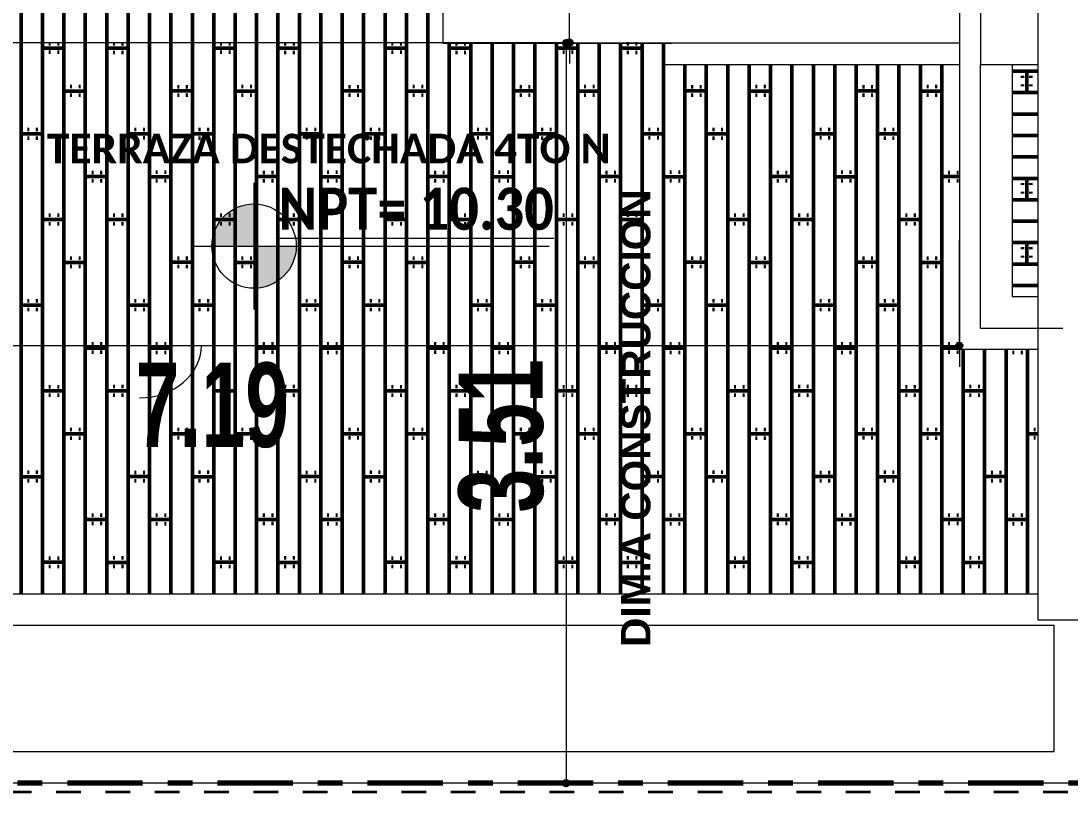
# Model space of a CAD drawing. Header units: metres. Extents: x -144 to 1000, y -717 to 29.
# Drawn here: x -64.438 to -60.186, y -584.224 to -581.101 of the extents above; entities that cross this region are included whole.
import ezdxf

# ---------------------------------------------------------------- set-up
doc = ezdxf.new("R2010")
doc.units = ezdxf.units.M
for name, pattern in [('Basculante', [0.11625, 0.075, -0.04125]), ('Dash Dot 3_16_', [0.595313, 0.357187, -0.119063, 0, -0.119063]), ('Elevado', [0.003969, 0.002381, -0.001587])]:
    doc.linetypes.add(name, pattern=pattern)
doc.layers.get('0').update_dxf_attribs({"color": 1})
for name, color, linetype, lineweight in [('A-ANNO-DIMS', 1, 'Continuous', 9), ('A-DETL', 1, 'Continuous', 9), ('A-FLOR', 2, 'Continuous', 9), ('A-FLOR-PATT', 8, 'Continuous', 50), ('A-WALL', 4, 'Continuous', 9), ('G-ANNO-DIMS', 1, 'Continuous', 9), ('G-ANNO-TEXT', 2, 'Continuous', 9), ('S-COLS', 7, 'Continuous', 9)]:
    doc.layers.add(name, color=color, linetype=linetype, lineweight=lineweight)
doc.styles.add('Arial Narrow_B_2', font='ARIALNB.TTF', dxfattribs={"width": 1.2, "height": 0.7})
doc.styles.add('Britannic Bold_B_1', font='', dxfattribs={"width": 0.7, "height": 0.4})
doc.styles.add('Calibri_B_5', font='calibrib.ttf', dxfattribs={"height": 0.66})
doc.styles.add('Calibri_B_6', font='calibrib.ttf', dxfattribs={"width": 0.9})
doc.styles.get('Britannic Bold_B_1').set_extended_font_data('Britannic Bold', bold=True)

# ---------------------------------------------------------------- blocks, each defined once
blk = doc.blocks.new('tgitgigik')
at = {"layer": 'A-ANNO-DIMS', "lineweight": 25}
h = blk.add_hatch(color=256, dxfattribs=at)
edge = h.paths.add_edge_path()
edge.add_arc((-67.2526, -618.0762), 0.015, 0, 360)
h = blk.add_hatch(color=256, dxfattribs=at)
edge = h.paths.add_edge_path()
edge.add_arc((-67.2364, -618.0734), 0.015, 0, 360)
h = blk.add_hatch(color=256, dxfattribs=at)
edge = h.paths.add_edge_path()
edge.add_arc((-65.3863, -619.5108), 0.015, 0, 360)
h = blk.add_hatch(color=256, dxfattribs=at)
edge = h.paths.add_edge_path()
edge.add_arc((-67.2526, -621.5858), 0.015, 0, 360)
at = {"layer": 'G-ANNO-DIMS'}
h = blk.add_hatch(color=256, dxfattribs=at)
edge = h.paths.add_edge_path()
edge.add_line((-68.7326, -619.0387), (-68.9326, -619.0387))
edge.add_arc((-68.7326, -619.0387), 0.2, 90, 180, ccw=False)
edge.add_line((-68.7326, -618.8387), (-68.7326, -619.0387))
h = blk.add_hatch(color=256, dxfattribs=at)
edge = h.paths.add_edge_path()
edge.add_line((-68.7326, -619.0387), (-68.5326, -619.0387))
edge.add_arc((-68.7326, -619.0387), 0.2, 270, 360, ccw=False)
edge.add_line((-68.7326, -619.2387), (-68.7326, -619.0387))
at = {"layer": 'A-ANNO-DIMS'}
for p, q in [((-67.2364, -618.0734), (-67.2364, -617.5734)), ((-72.0513, -618.0734), (-67.2364, -618.0734)), ((-67.2526, -618.0762), (-67.3526, -618.0762)), ((-67.2526, -618.0762), (-67.2526, -621.5858)), ((-67.2526, -618.0762), (-66.7526, -618.0762)), ((-67.2364, -618.0734), (-67.2364, -618.1734)), ((-65.3863, -619.5108), (-65.3863, -619.0108)), ((-72.5787, -619.5108), (-65.3863, -619.5108)), ((-65.3863, -619.5108), (-65.3863, -619.6108)), ((-67.2526, -621.5858), (-67.7526, -621.5858)), ((-67.2526, -621.5858), (-67.1526, -621.5858))]:
    blk.add_line(p, q, dxfattribs=at)
at = {"layer": 'A-ANNO-DIMS', "lineweight": 25}
for centre in [(-67.2526, -618.0762), (-67.2364, -618.0734), (-65.3863, -619.5108), (-67.2526, -621.5858)]:
    blk.add_circle(centre, 0.015, dxfattribs=at)
at = {"layer": 'A-ANNO-DIMS'}
blk.add_ellipse((-69.2755, -619.5108), major_axis=(0.293, 0), ratio=0.843667, start_param=4.712389, end_param=6.283185, dxfattribs=at)
at = {"layer": 'A-DETL', "linetype": 'Basculante'}
blk.add_line((-65.0117, -619.4271), (-46.7863, -619.4271), dxfattribs=at)
at = {"layer": 'A-DETL', "linetype": 'Dash Dot 3_16_', "lineweight": 70}
blk.add_line((-42.1908, -621.5858), (-73.0527, -621.5858), dxfattribs=at)
at = {"layer": 'A-DETL'}
blk.add_line((-67.2613, -621.5858), (-67.2013, -621.5858), dxfattribs=at)
at = {"layer": 'A-DETL', "linetype": 'Elevado', "lineweight": 35}
blk.add_line((-44.2678, -621.6274), (-73.2478, -621.6274), dxfattribs=at)
at = {"layer": 'A-FLOR'}
for p, q in [((-66.7864, -618.0762), (-66.7864, -618.1772)), ((-66.7864, -618.1772), (-65.3863, -618.1772))]:
    blk.add_line(p, q, dxfattribs=at)
at = {"layer": 'A-FLOR-PATT', "transparency": 33554559}
for p, q in [((-68.7207, -612.6772), (-68.7207, -620.6872)), ((-68.6191, -612.6772), (-68.6191, -620.6872)), ((-68.5175, -612.6772), (-68.5175, -620.6872)), ((-68.4159, -612.6772), (-68.4159, -620.6872)), ((-68.3143, -612.6772), (-68.3143, -620.6872)), ((-68.2127, -612.6772), (-68.2127, -620.6872)), ((-68.1111, -612.6772), (-68.1111, -620.6872)), ((-68.0095, -612.6772), (-68.0095, -620.6872)), ((-67.9079, -612.6772), (-67.9079, -620.6872)), ((-68.8223, -612.814), (-68.8223, -620.6872)), ((-68.9239, -613.1675), (-68.9239, -620.6872)), ((-69.0255, -613.5211), (-69.0255, -620.6872)), ((-69.1271, -613.8746), (-69.1271, -620.6872)), ((-69.2287, -614.2282), (-69.2287, -620.6872)), ((-69.3303, -614.5817), (-69.3303, -620.6872)), ((-69.4319, -614.9353), (-69.4319, -620.6872)), ((-69.5335, -615.2888), (-69.5335, -620.6872)), ((-69.6351, -615.6423), (-69.6351, -620.6872)), ((-69.7367, -615.9959), (-69.7367, -620.6872)), ((-69.8383, -616.3494), (-69.8383, -620.6872)), ((-69.7063, -618.0797), (-69.6979, -618.0797)), ((-69.6656, -618.0797), (-69.6572, -618.0797)), ((-69.4019, -618.0793), (-69.3935, -618.0793)), ((-69.3612, -618.0793), (-69.3528, -618.0793)), ((-68.8935, -618.0797), (-68.8851, -618.0797)), ((-68.8528, -618.0797), (-68.8444, -618.0797)), ((-68.5891, -618.0793), (-68.5807, -618.0793)), ((-68.5484, -618.0793), (-68.54, -618.0793)), ((-68.0807, -618.0797), (-68.0723, -618.0797)), ((-68.04, -618.0797), (-68.0316, -618.0797)), ((-67.8063, -618.0762), (-67.8063, -620.6872)), ((-67.7763, -618.0793), (-67.7679, -618.0793)), ((-67.7356, -618.0793), (-67.7272, -618.0793)), ((-67.7047, -618.0762), (-67.7047, -620.6872)), ((-67.6031, -618.0762), (-67.6031, -620.6872)), ((-67.5015, -618.0762), (-67.5015, -620.6872)), ((-67.3999, -618.0762), (-67.3999, -620.6872)), ((-67.2983, -618.0762), (-67.2983, -620.6872)), ((-67.2679, -618.0797), (-67.2595, -618.0797)), ((-67.2272, -618.0797), (-67.2188, -618.0797)), ((-67.1967, -618.0762), (-67.1967, -620.6872)), ((-67.0951, -618.0762), (-67.0951, -620.6872)), ((-66.9935, -618.0762), (-66.9935, -620.6872)), ((-66.9635, -618.0793), (-66.9551, -618.0793)), ((-66.9228, -618.0793), (-66.9144, -618.0793)), ((-66.8919, -618.0762), (-66.8919, -620.6872)), ((-66.7903, -618.0762), (-66.7903, -620.6872)), ((-69.7373, -618.0997), (-69.6357, -618.0997)), ((-69.7063, -618.1197), (-69.6979, -618.1197)), ((-69.6656, -618.1197), (-69.6572, -618.1197)), ((-69.4319, -618.1001), (-69.3303, -618.1001)), ((-69.4019, -618.1201), (-69.3935, -618.1201)), ((-69.3612, -618.1201), (-69.3528, -618.1201)), ((-68.9245, -618.0997), (-68.8229, -618.0997)), ((-68.8935, -618.1197), (-68.8851, -618.1197)), ((-68.8528, -618.1197), (-68.8444, -618.1197)), ((-68.6191, -618.1001), (-68.5175, -618.1001)), ((-68.5891, -618.1201), (-68.5807, -618.1201)), ((-68.5484, -618.1201), (-68.54, -618.1201)), ((-68.1117, -618.0997), (-68.0101, -618.0997)), ((-68.0807, -618.1197), (-68.0723, -618.1197)), ((-68.04, -618.1197), (-68.0316, -618.1197)), ((-67.8063, -618.1001), (-67.7047, -618.1001)), ((-67.7763, -618.1201), (-67.7679, -618.1201)), ((-67.7356, -618.1201), (-67.7272, -618.1201)), ((-67.2989, -618.0997), (-67.1973, -618.0997)), ((-67.2679, -618.1197), (-67.2595, -618.1197)), ((-67.2272, -618.1197), (-67.2188, -618.1197)), ((-66.9935, -618.1001), (-66.8919, -618.1001)), ((-66.9635, -618.1201), (-66.9551, -618.1201)), ((-66.9228, -618.1201), (-66.9144, -618.1201)), ((-66.6887, -618.1772), (-66.6887, -620.6872)), ((-66.5871, -618.1772), (-66.5871, -620.6872)), ((-66.4855, -618.1772), (-66.4855, -620.6872)), ((-66.3839, -618.1772), (-66.3839, -620.6872)), ((-66.2823, -618.1772), (-66.2823, -620.6872)), ((-66.1807, -618.1772), (-66.1807, -620.6872)), ((-66.0791, -618.1772), (-66.0791, -620.6872)), ((-65.9775, -618.1772), (-65.9775, -620.6872)), ((-65.8759, -618.1772), (-65.8759, -620.6872)), ((-65.7743, -618.1772), (-65.7743, -620.6872)), ((-65.6727, -618.1772), (-65.6727, -620.6872)), ((-65.5711, -618.1772), (-65.5711, -620.6872)), ((-65.4695, -618.1772), (-65.4695, -620.6872)), ((-65.1363, -618.2095), (-65.0117, -618.2095)), ((-65.0669, -618.3117), (-65.0669, -618.2101)), ((-65.0869, -618.2401), (-65.0869, -618.2317)), ((-65.0869, -618.2807), (-65.0869, -618.2723)), ((-65.0469, -618.2401), (-65.0469, -618.2317)), ((-65.0469, -618.2807), (-65.0469, -618.2723)), ((-69.6351, -618.3033), (-69.5335, -618.3033)), ((-69.6051, -618.2825), (-69.5967, -618.2825)), ((-69.6051, -618.3233), (-69.5967, -618.3233)), ((-69.5644, -618.2825), (-69.556, -618.2825)), ((-69.5644, -618.3233), (-69.556, -618.3233)), ((-69.1277, -618.3029), (-69.0261, -618.3029)), ((-69.0967, -618.2829), (-69.0883, -618.2829)), ((-69.0967, -618.3229), (-69.0883, -618.3229)), ((-69.056, -618.2829), (-69.0476, -618.2829)), ((-69.056, -618.3229), (-69.0476, -618.3229)), ((-68.8223, -618.3033), (-68.7207, -618.3033)), ((-68.7923, -618.2825), (-68.7839, -618.2825)), ((-68.7923, -618.3233), (-68.7839, -618.3233)), ((-68.7516, -618.2825), (-68.7432, -618.2825)), ((-68.7516, -618.3233), (-68.7432, -618.3233)), ((-68.3149, -618.3029), (-68.2133, -618.3029)), ((-68.2839, -618.2829), (-68.2755, -618.2829)), ((-68.2839, -618.3229), (-68.2755, -618.3229)), ((-68.2432, -618.2829), (-68.2348, -618.2829)), ((-68.2432, -618.3229), (-68.2348, -618.3229)), ((-68.0095, -618.3033), (-67.9079, -618.3033)), ((-67.9795, -618.2825), (-67.9711, -618.2825)), ((-67.9795, -618.3233), (-67.9711, -618.3233)), ((-67.9388, -618.2825), (-67.9304, -618.2825)), ((-67.9388, -618.3233), (-67.9304, -618.3233)), ((-67.5021, -618.3029), (-67.4005, -618.3029)), ((-67.4711, -618.2829), (-67.4627, -618.2829)), ((-67.4711, -618.3229), (-67.4627, -618.3229)), ((-67.4304, -618.2829), (-67.422, -618.2829)), ((-67.4304, -618.3229), (-67.422, -618.3229)), ((-67.1967, -618.3033), (-67.0951, -618.3033)), ((-67.1667, -618.2825), (-67.1583, -618.2825)), ((-67.1667, -618.3233), (-67.1583, -618.3233)), ((-67.126, -618.2825), (-67.1176, -618.2825)), ((-67.126, -618.3233), (-67.1176, -618.3233)), ((-66.6893, -618.3029), (-66.5877, -618.3029)), ((-66.6583, -618.2829), (-66.6499, -618.2829)), ((-66.6583, -618.3229), (-66.6499, -618.3229)), ((-66.6176, -618.2829), (-66.6092, -618.2829)), ((-66.6176, -618.3229), (-66.6092, -618.3229)), ((-66.3839, -618.3033), (-66.2823, -618.3033)), ((-66.3539, -618.2825), (-66.3455, -618.2825)), ((-66.3539, -618.3233), (-66.3455, -618.3233)), ((-66.3132, -618.2825), (-66.3048, -618.2825)), ((-66.3132, -618.3233), (-66.3048, -618.3233)), ((-65.8765, -618.3029), (-65.7749, -618.3029)), ((-65.8455, -618.2829), (-65.8371, -618.2829)), ((-65.8455, -618.3229), (-65.8371, -618.3229)), ((-65.8048, -618.2829), (-65.7964, -618.2829)), ((-65.8048, -618.3229), (-65.7964, -618.3229)), ((-65.5711, -618.3033), (-65.4695, -618.3033)), ((-65.5411, -618.2825), (-65.5327, -618.2825)), ((-65.5411, -618.3233), (-65.5327, -618.3233)), ((-65.5004, -618.2825), (-65.492, -618.2825)), ((-65.5004, -618.3233), (-65.492, -618.3233)), ((-65.1363, -618.3111), (-65.0117, -618.3111)), ((-65.1363, -618.4127), (-65.0117, -618.4127)), ((-69.8383, -618.5065), (-69.7367, -618.5065)), ((-69.8083, -618.4857), (-69.7999, -618.4857)), ((-69.8083, -618.5265), (-69.7999, -618.5265)), ((-69.7676, -618.4857), (-69.7592, -618.4857)), ((-69.7676, -618.5265), (-69.7592, -618.5265)), ((-69.3309, -618.5061), (-69.2293, -618.5061)), ((-69.2999, -618.4861), (-69.2915, -618.4861)), ((-69.2999, -618.5261), (-69.2915, -618.5261)), ((-69.2592, -618.4861), (-69.2508, -618.4861)), ((-69.2592, -618.5261), (-69.2508, -618.5261)), ((-69.0255, -618.5065), (-68.9239, -618.5065)), ((-68.9955, -618.4857), (-68.9871, -618.4857)), ((-68.9955, -618.5265), (-68.9871, -618.5265)), ((-68.9548, -618.4857), (-68.9464, -618.4857)), ((-68.9548, -618.5265), (-68.9464, -618.5265)), ((-68.5181, -618.5061), (-68.4165, -618.5061)), ((-68.4871, -618.4861), (-68.4787, -618.4861)), ((-68.4871, -618.5261), (-68.4787, -618.5261)), ((-68.4464, -618.4861), (-68.438, -618.4861)), ((-68.4464, -618.5261), (-68.438, -618.5261)), ((-68.2127, -618.5065), (-68.1111, -618.5065)), ((-68.1827, -618.4857), (-68.1743, -618.4857)), ((-68.1827, -618.5265), (-68.1743, -618.5265)), ((-68.142, -618.4857), (-68.1336, -618.4857)), ((-68.142, -618.5265), (-68.1336, -618.5265)), ((-67.7053, -618.5061), (-67.6037, -618.5061)), ((-67.6743, -618.4861), (-67.6659, -618.4861)), ((-67.6743, -618.5261), (-67.6659, -618.5261)), ((-67.6336, -618.4861), (-67.6252, -618.4861)), ((-67.6336, -618.5261), (-67.6252, -618.5261)), ((-67.3999, -618.5065), (-67.2983, -618.5065)), ((-67.3699, -618.4857), (-67.3615, -618.4857)), ((-67.3699, -618.5265), (-67.3615, -618.5265)), ((-67.3292, -618.4857), (-67.3208, -618.4857)), ((-67.3292, -618.5265), (-67.3208, -618.5265)), ((-66.8925, -618.5061), (-66.7909, -618.5061)), ((-66.8615, -618.4861), (-66.8531, -618.4861)), ((-66.8615, -618.5261), (-66.8531, -618.5261)), ((-66.8208, -618.4861), (-66.8124, -618.4861)), ((-66.8208, -618.5261), (-66.8124, -618.5261)), ((-66.5871, -618.5065), (-66.4855, -618.5065)), ((-66.5571, -618.4857), (-66.5487, -618.4857)), ((-66.5571, -618.5265), (-66.5487, -618.5265)), ((-66.5164, -618.4857), (-66.508, -618.4857)), ((-66.5164, -618.5265), (-66.508, -618.5265)), ((-66.0797, -618.5061), (-65.9781, -618.5061)), ((-66.0487, -618.4861), (-66.0403, -618.4861)), ((-66.0487, -618.5261), (-66.0403, -618.5261)), ((-66.008, -618.4861), (-65.9996, -618.4861)), ((-66.008, -618.5261), (-65.9996, -618.5261)), ((-65.7743, -618.5065), (-65.6727, -618.5065)), ((-65.7443, -618.4857), (-65.7359, -618.4857)), ((-65.7443, -618.5265), (-65.7359, -618.5265)), ((-65.7036, -618.4857), (-65.6952, -618.4857)), ((-65.7036, -618.5265), (-65.6952, -618.5265)), ((-65.1363, -618.5143), (-65.0117, -618.5143)), ((-65.1363, -618.6159), (-65.0117, -618.6159)), ((-69.5341, -618.7093), (-69.4325, -618.7093)), ((-69.5031, -618.6893), (-69.4947, -618.6893)), ((-69.4624, -618.6893), (-69.454, -618.6893)), ((-69.2287, -618.7097), (-69.1271, -618.7097)), ((-69.1987, -618.6889), (-69.1903, -618.6889)), ((-69.158, -618.6889), (-69.1496, -618.6889)), ((-68.7213, -618.7093), (-68.6197, -618.7093)), ((-68.6903, -618.6893), (-68.6819, -618.6893)), ((-68.6496, -618.6893), (-68.6412, -618.6893)), ((-68.4159, -618.7097), (-68.3143, -618.7097)), ((-68.3859, -618.6889), (-68.3775, -618.6889)), ((-68.3452, -618.6889), (-68.3368, -618.6889)), ((-67.9085, -618.7093), (-67.8069, -618.7093)), ((-67.8775, -618.6893), (-67.8691, -618.6893)), ((-67.8368, -618.6893), (-67.8284, -618.6893)), ((-67.6031, -618.7097), (-67.5015, -618.7097)), ((-67.5731, -618.6889), (-67.5647, -618.6889)), ((-67.5324, -618.6889), (-67.524, -618.6889)), ((-67.0957, -618.7093), (-66.9941, -618.7093)), ((-67.0647, -618.6893), (-67.0563, -618.6893)), ((-67.024, -618.6893), (-67.0156, -618.6893)), ((-66.7903, -618.7097), (-66.6887, -618.7097)), ((-66.7603, -618.6889), (-66.7519, -618.6889)), ((-66.7196, -618.6889), (-66.7112, -618.6889)), ((-66.2829, -618.7093), (-66.1813, -618.7093)), ((-66.2519, -618.6893), (-66.2435, -618.6893)), ((-66.2112, -618.6893), (-66.2028, -618.6893)), ((-65.9775, -618.7097), (-65.8759, -618.7097)), ((-65.9475, -618.6889), (-65.9391, -618.6889)), ((-65.9068, -618.6889), (-65.8984, -618.6889)), ((-65.4701, -618.7093), (-65.3863, -618.7093)), ((-65.4391, -618.6893), (-65.4307, -618.6893)), ((-65.3984, -618.6893), (-65.39, -618.6893)), ((-65.1363, -618.7175), (-65.0117, -618.7175)), ((-65.0665, -618.8191), (-65.0665, -618.7175)), ((-69.5031, -618.7293), (-69.4947, -618.7293)), ((-69.4624, -618.7293), (-69.454, -618.7293)), ((-69.1987, -618.7297), (-69.1903, -618.7297)), ((-69.158, -618.7297), (-69.1496, -618.7297)), ((-68.6903, -618.7293), (-68.6819, -618.7293)), ((-68.6496, -618.7293), (-68.6412, -618.7293)), ((-68.3859, -618.7297), (-68.3775, -618.7297)), ((-68.3452, -618.7297), (-68.3368, -618.7297)), ((-67.8775, -618.7293), (-67.8691, -618.7293)), ((-67.8368, -618.7293), (-67.8284, -618.7293)), ((-67.5731, -618.7297), (-67.5647, -618.7297)), ((-67.5324, -618.7297), (-67.524, -618.7297)), ((-67.0647, -618.7293), (-67.0563, -618.7293)), ((-67.024, -618.7293), (-67.0156, -618.7293)), ((-66.7603, -618.7297), (-66.7519, -618.7297)), ((-66.7196, -618.7297), (-66.7112, -618.7297)), ((-66.2519, -618.7293), (-66.2435, -618.7293)), ((-66.2112, -618.7293), (-66.2028, -618.7293)), ((-65.9475, -618.7297), (-65.9391, -618.7297)), ((-65.9068, -618.7297), (-65.8984, -618.7297)), ((-65.4391, -618.7293), (-65.4307, -618.7293)), ((-65.3984, -618.7293), (-65.39, -618.7293)), ((-65.0873, -618.7485), (-65.0873, -618.7401)), ((-65.0465, -618.7485), (-65.0465, -618.7401)), ((-65.1363, -618.8191), (-65.0117, -618.8191)), ((-65.0873, -618.7891), (-65.0873, -618.7807)), ((-65.0465, -618.7891), (-65.0465, -618.7807)), ((-69.7373, -618.9125), (-69.6357, -618.9125)), ((-69.7063, -618.8925), (-69.6979, -618.8925)), ((-69.6656, -618.8925), (-69.6572, -618.8925)), ((-69.4319, -618.9129), (-69.3303, -618.9129)), ((-69.4019, -618.8921), (-69.3935, -618.8921)), ((-69.3612, -618.8921), (-69.3528, -618.8921)), ((-68.9245, -618.9125), (-68.8229, -618.9125)), ((-68.8935, -618.8925), (-68.8851, -618.8925)), ((-68.8528, -618.8925), (-68.8444, -618.8925)), ((-68.6191, -618.9129), (-68.5175, -618.9129)), ((-68.5891, -618.8921), (-68.5807, -618.8921)), ((-68.5484, -618.8921), (-68.54, -618.8921)), ((-68.1117, -618.9125), (-68.0101, -618.9125)), ((-68.0807, -618.8925), (-68.0723, -618.8925)), ((-68.04, -618.8925), (-68.0316, -618.8925)), ((-67.8063, -618.9129), (-67.7047, -618.9129)), ((-67.7763, -618.8921), (-67.7679, -618.8921)), ((-67.7356, -618.8921), (-67.7272, -618.8921)), ((-67.2989, -618.9125), (-67.1973, -618.9125)), ((-67.2679, -618.8925), (-67.2595, -618.8925)), ((-67.2272, -618.8925), (-67.2188, -618.8925)), ((-66.9935, -618.9129), (-66.8919, -618.9129)), ((-66.9635, -618.8921), (-66.9551, -618.8921)), ((-66.9228, -618.8921), (-66.9144, -618.8921)), ((-66.4861, -618.9125), (-66.3845, -618.9125)), ((-66.4551, -618.8925), (-66.4467, -618.8925)), ((-66.4144, -618.8925), (-66.406, -618.8925)), ((-66.1807, -618.9129), (-66.0791, -618.9129)), ((-66.1507, -618.8921), (-66.1423, -618.8921)), ((-66.11, -618.8921), (-66.1016, -618.8921)), ((-65.6733, -618.9125), (-65.5717, -618.9125)), ((-65.6423, -618.8925), (-65.6339, -618.8925)), ((-65.6016, -618.8925), (-65.5932, -618.8925)), ((-65.1363, -618.9207), (-65.0117, -618.9207)), ((-69.7063, -618.9325), (-69.6979, -618.9325)), ((-69.6656, -618.9325), (-69.6572, -618.9325)), ((-69.4019, -618.9329), (-69.3935, -618.9329)), ((-69.3612, -618.9329), (-69.3528, -618.9329)), ((-68.8935, -618.9325), (-68.8851, -618.9325)), ((-68.8528, -618.9325), (-68.8444, -618.9325)), ((-68.5891, -618.9329), (-68.5807, -618.9329)), ((-68.5484, -618.9329), (-68.54, -618.9329)), ((-68.0807, -618.9325), (-68.0723, -618.9325)), ((-68.04, -618.9325), (-68.0316, -618.9325)), ((-67.7763, -618.9329), (-67.7679, -618.9329)), ((-67.7356, -618.9329), (-67.7272, -618.9329)), ((-67.2679, -618.9325), (-67.2595, -618.9325)), ((-67.2272, -618.9325), (-67.2188, -618.9325)), ((-66.9635, -618.9329), (-66.9551, -618.9329)), ((-66.9228, -618.9329), (-66.9144, -618.9329)), ((-66.4551, -618.9325), (-66.4467, -618.9325)), ((-66.4144, -618.9325), (-66.406, -618.9325)), ((-66.1507, -618.9329), (-66.1423, -618.9329)), ((-66.11, -618.9329), (-66.1016, -618.9329)), ((-65.6423, -618.9325), (-65.6339, -618.9325)), ((-65.6016, -618.9325), (-65.5932, -618.9325)), ((-65.1363, -619.0223), (-65.0117, -619.0223)), ((-65.0669, -619.1245), (-65.0669, -619.0229)), ((-65.0869, -619.0529), (-65.0869, -619.0445)), ((-65.0469, -619.0529), (-65.0469, -619.0445)), ((-69.6351, -619.1161), (-69.5335, -619.1161)), ((-69.6051, -619.0953), (-69.5967, -619.0953)), ((-69.5644, -619.0953), (-69.556, -619.0953)), ((-69.1277, -619.1157), (-69.0261, -619.1157)), ((-69.0967, -619.0957), (-69.0883, -619.0957)), ((-69.056, -619.0957), (-69.0476, -619.0957)), ((-68.8223, -619.1161), (-68.7207, -619.1161)), ((-68.7923, -619.0953), (-68.7839, -619.0953)), ((-68.7516, -619.0953), (-68.7432, -619.0953)), ((-68.3149, -619.1157), (-68.2133, -619.1157)), ((-68.2839, -619.0957), (-68.2755, -619.0957)), ((-68.2432, -619.0957), (-68.2348, -619.0957)), ((-68.0095, -619.1161), (-67.9079, -619.1161)), ((-67.9795, -619.0953), (-67.9711, -619.0953)), ((-67.9388, -619.0953), (-67.9304, -619.0953)), ((-67.5021, -619.1157), (-67.4005, -619.1157)), ((-67.4711, -619.0957), (-67.4627, -619.0957)), ((-67.4304, -619.0957), (-67.422, -619.0957)), ((-67.1967, -619.1161), (-67.0951, -619.1161)), ((-67.1667, -619.0953), (-67.1583, -619.0953)), ((-67.126, -619.0953), (-67.1176, -619.0953)), ((-66.6893, -619.1157), (-66.5877, -619.1157)), ((-66.6583, -619.0957), (-66.6499, -619.0957)), ((-66.6176, -619.0957), (-66.6092, -619.0957)), ((-66.3839, -619.1161), (-66.2823, -619.1161)), ((-66.3539, -619.0953), (-66.3455, -619.0953)), ((-66.3132, -619.0953), (-66.3048, -619.0953)), ((-65.8765, -619.1157), (-65.7749, -619.1157)), ((-65.8455, -619.0957), (-65.8371, -619.0957)), ((-65.8048, -619.0957), (-65.7964, -619.0957)), ((-65.5711, -619.1161), (-65.4695, -619.1161)), ((-65.5411, -619.0953), (-65.5327, -619.0953)), ((-65.5004, -619.0953), (-65.492, -619.0953)), ((-65.1363, -619.1239), (-65.0117, -619.1239)), ((-65.0869, -619.0935), (-65.0869, -619.0851)), ((-65.0469, -619.0935), (-65.0469, -619.0851)), ((-69.6051, -619.1361), (-69.5967, -619.1361)), ((-69.5644, -619.1361), (-69.556, -619.1361)), ((-69.0967, -619.1357), (-69.0883, -619.1357)), ((-69.056, -619.1357), (-69.0476, -619.1357)), ((-68.7923, -619.1361), (-68.7839, -619.1361)), ((-68.7516, -619.1361), (-68.7432, -619.1361)), ((-68.2839, -619.1357), (-68.2755, -619.1357)), ((-68.2432, -619.1357), (-68.2348, -619.1357)), ((-67.9795, -619.1361), (-67.9711, -619.1361)), ((-67.9388, -619.1361), (-67.9304, -619.1361)), ((-67.4711, -619.1357), (-67.4627, -619.1357)), ((-67.4304, -619.1357), (-67.422, -619.1357)), ((-67.1667, -619.1361), (-67.1583, -619.1361)), ((-67.126, -619.1361), (-67.1176, -619.1361)), ((-66.6583, -619.1357), (-66.6499, -619.1357)), ((-66.6176, -619.1357), (-66.6092, -619.1357)), ((-66.3539, -619.1361), (-66.3455, -619.1361)), ((-66.3132, -619.1361), (-66.3048, -619.1361)), ((-65.8455, -619.1357), (-65.8371, -619.1357)), ((-65.8048, -619.1357), (-65.7964, -619.1357)), ((-65.5411, -619.1361), (-65.5327, -619.1361)), ((-65.5004, -619.1361), (-65.492, -619.1361)), ((-65.1363, -619.2255), (-65.0117, -619.2255)), ((-69.8383, -619.3193), (-69.7367, -619.3193)), ((-69.8083, -619.2985), (-69.7999, -619.2985)), ((-69.7676, -619.2985), (-69.7592, -619.2985)), ((-69.3309, -619.3189), (-69.2293, -619.3189)), ((-69.2999, -619.2989), (-69.2915, -619.2989)), ((-69.2592, -619.2989), (-69.2508, -619.2989)), ((-69.0255, -619.3193), (-68.9239, -619.3193)), ((-68.9955, -619.2985), (-68.9871, -619.2985)), ((-68.9548, -619.2985), (-68.9464, -619.2985)), ((-68.5181, -619.3189), (-68.4165, -619.3189)), ((-68.4871, -619.2989), (-68.4787, -619.2989)), ((-68.4464, -619.2989), (-68.438, -619.2989)), ((-68.2127, -619.3193), (-68.1111, -619.3193)), ((-68.1827, -619.2985), (-68.1743, -619.2985)), ((-68.142, -619.2985), (-68.1336, -619.2985)), ((-67.7053, -619.3189), (-67.6037, -619.3189)), ((-67.6743, -619.2989), (-67.6659, -619.2989)), ((-67.6336, -619.2989), (-67.6252, -619.2989)), ((-67.3999, -619.3193), (-67.2983, -619.3193)), ((-67.3699, -619.2985), (-67.3615, -619.2985)), ((-67.3292, -619.2985), (-67.3208, -619.2985)), ((-66.8925, -619.3189), (-66.7909, -619.3189)), ((-66.8615, -619.2989), (-66.8531, -619.2989)), ((-66.8208, -619.2989), (-66.8124, -619.2989)), ((-66.5871, -619.3193), (-66.4855, -619.3193)), ((-66.5571, -619.2985), (-66.5487, -619.2985)), ((-66.5164, -619.2985), (-66.508, -619.2985)), ((-66.0797, -619.3189), (-65.9781, -619.3189)), ((-66.0487, -619.2989), (-66.0403, -619.2989)), ((-66.008, -619.2989), (-65.9996, -619.2989)), ((-65.7743, -619.3193), (-65.6727, -619.3193)), ((-65.7443, -619.2985), (-65.7359, -619.2985)), ((-65.7036, -619.2985), (-65.6952, -619.2985)), ((-69.8083, -619.3393), (-69.7999, -619.3393)), ((-69.7676, -619.3393), (-69.7592, -619.3393)), ((-69.2999, -619.3389), (-69.2915, -619.3389)), ((-69.2592, -619.3389), (-69.2508, -619.3389)), ((-68.9955, -619.3393), (-68.9871, -619.3393)), ((-68.9548, -619.3393), (-68.9464, -619.3393)), ((-68.4871, -619.3389), (-68.4787, -619.3389)), ((-68.4464, -619.3389), (-68.438, -619.3389)), ((-68.1827, -619.3393), (-68.1743, -619.3393)), ((-68.142, -619.3393), (-68.1336, -619.3393)), ((-67.6743, -619.3389), (-67.6659, -619.3389)), ((-67.6336, -619.3389), (-67.6252, -619.3389)), ((-67.3699, -619.3393), (-67.3615, -619.3393)), ((-67.3292, -619.3393), (-67.3208, -619.3393)), ((-66.8615, -619.3389), (-66.8531, -619.3389)), ((-66.8208, -619.3389), (-66.8124, -619.3389)), ((-66.5571, -619.3393), (-66.5487, -619.3393)), ((-66.5164, -619.3393), (-66.508, -619.3393)), ((-66.0487, -619.3389), (-66.0403, -619.3389)), ((-66.008, -619.3389), (-65.9996, -619.3389)), ((-65.7443, -619.3393), (-65.7359, -619.3393)), ((-65.7036, -619.3393), (-65.6952, -619.3393)), ((-69.5341, -619.5221), (-69.4325, -619.5221)), ((-69.5031, -619.5021), (-69.4947, -619.5021)), ((-69.4624, -619.5021), (-69.454, -619.5021)), ((-69.2287, -619.5225), (-69.1271, -619.5225)), ((-69.1987, -619.5017), (-69.1903, -619.5017)), ((-69.158, -619.5017), (-69.1496, -619.5017)), ((-68.7213, -619.5221), (-68.6197, -619.5221)), ((-68.6903, -619.5021), (-68.6819, -619.5021)), ((-68.6496, -619.5021), (-68.6412, -619.5021)), ((-68.4159, -619.5225), (-68.3143, -619.5225)), ((-68.3859, -619.5017), (-68.3775, -619.5017)), ((-68.3452, -619.5017), (-68.3368, -619.5017)), ((-67.9085, -619.5221), (-67.8069, -619.5221)), ((-67.8775, -619.5021), (-67.8691, -619.5021)), ((-67.8368, -619.5021), (-67.8284, -619.5021)), ((-67.6031, -619.5225), (-67.5015, -619.5225)), ((-67.5731, -619.5017), (-67.5647, -619.5017)), ((-67.5324, -619.5017), (-67.524, -619.5017)), ((-67.0957, -619.5221), (-66.9941, -619.5221)), ((-67.0647, -619.5021), (-67.0563, -619.5021)), ((-67.024, -619.5021), (-67.0156, -619.5021)), ((-66.7903, -619.5225), (-66.6887, -619.5225)), ((-66.7603, -619.5017), (-66.7519, -619.5017)), ((-66.7196, -619.5017), (-66.7112, -619.5017)), ((-66.2829, -619.5221), (-66.1813, -619.5221)), ((-66.2519, -619.5021), (-66.2435, -619.5021)), ((-66.2112, -619.5021), (-66.2028, -619.5021)), ((-65.9775, -619.5225), (-65.8759, -619.5225)), ((-65.9475, -619.5017), (-65.9391, -619.5017)), ((-65.9068, -619.5017), (-65.8984, -619.5017)), ((-65.4701, -619.5221), (-65.3863, -619.5221)), ((-65.4391, -619.5021), (-65.4307, -619.5021)), ((-65.3984, -619.5021), (-65.39, -619.5021)), ((-69.5031, -619.5421), (-69.4947, -619.5421)), ((-69.4624, -619.5421), (-69.454, -619.5421)), ((-69.1987, -619.5425), (-69.1903, -619.5425)), ((-69.158, -619.5425), (-69.1496, -619.5425)), ((-68.6903, -619.5421), (-68.6819, -619.5421)), ((-68.6496, -619.5421), (-68.6412, -619.5421)), ((-68.3859, -619.5425), (-68.3775, -619.5425)), ((-68.3452, -619.5425), (-68.3368, -619.5425)), ((-67.8775, -619.5421), (-67.8691, -619.5421)), ((-67.8368, -619.5421), (-67.8284, -619.5421)), ((-67.5731, -619.5425), (-67.5647, -619.5425)), ((-67.5324, -619.5425), (-67.524, -619.5425)), ((-67.0647, -619.5421), (-67.0563, -619.5421)), ((-67.024, -619.5421), (-67.0156, -619.5421)), ((-66.7603, -619.5425), (-66.7519, -619.5425)), ((-66.7196, -619.5425), (-66.7112, -619.5425)), ((-66.2519, -619.5421), (-66.2435, -619.5421)), ((-66.2112, -619.5421), (-66.2028, -619.5421)), ((-65.9475, -619.5425), (-65.9391, -619.5425)), ((-65.9068, -619.5425), (-65.8984, -619.5425)), ((-65.4391, -619.5421), (-65.4307, -619.5421)), ((-65.3984, -619.5421), (-65.39, -619.5421)), ((-65.3679, -619.5271), (-65.3679, -620.6872)), ((-65.2663, -619.5271), (-65.2663, -620.6872)), ((-65.1647, -619.5271), (-65.1647, -620.6872)), ((-65.1347, -619.5425), (-65.1263, -619.5425)), ((-65.094, -619.5425), (-65.0856, -619.5425)), ((-65.0631, -619.5271), (-65.0631, -620.6872)), ((-69.7063, -619.7053), (-69.6979, -619.7053)), ((-69.6656, -619.7053), (-69.6572, -619.7053)), ((-69.4019, -619.7049), (-69.3935, -619.7049)), ((-69.3612, -619.7049), (-69.3528, -619.7049)), ((-68.8935, -619.7053), (-68.8851, -619.7053)), ((-68.8528, -619.7053), (-68.8444, -619.7053)), ((-68.5891, -619.7049), (-68.5807, -619.7049)), ((-68.5484, -619.7049), (-68.54, -619.7049)), ((-68.0807, -619.7053), (-68.0723, -619.7053)), ((-68.04, -619.7053), (-68.0316, -619.7053)), ((-67.7763, -619.7049), (-67.7679, -619.7049)), ((-67.7356, -619.7049), (-67.7272, -619.7049)), ((-67.2679, -619.7053), (-67.2595, -619.7053)), ((-67.2272, -619.7053), (-67.2188, -619.7053)), ((-66.9635, -619.7049), (-66.9551, -619.7049)), ((-66.9228, -619.7049), (-66.9144, -619.7049)), ((-66.4551, -619.7053), (-66.4467, -619.7053)), ((-66.4144, -619.7053), (-66.406, -619.7053)), ((-66.1507, -619.7049), (-66.1423, -619.7049)), ((-66.11, -619.7049), (-66.1016, -619.7049)), ((-65.6423, -619.7053), (-65.6339, -619.7053)), ((-65.6016, -619.7053), (-65.5932, -619.7053)), ((-65.3379, -619.7049), (-65.3295, -619.7049)), ((-65.2972, -619.7049), (-65.2888, -619.7049)), ((-69.7373, -619.7253), (-69.6357, -619.7253)), ((-69.7063, -619.7453), (-69.6979, -619.7453)), ((-69.6656, -619.7453), (-69.6572, -619.7453)), ((-69.4319, -619.7257), (-69.3303, -619.7257)), ((-69.4019, -619.7457), (-69.3935, -619.7457)), ((-69.3612, -619.7457), (-69.3528, -619.7457)), ((-68.9245, -619.7253), (-68.8229, -619.7253)), ((-68.8935, -619.7453), (-68.8851, -619.7453)), ((-68.8528, -619.7453), (-68.8444, -619.7453)), ((-68.6191, -619.7257), (-68.5175, -619.7257)), ((-68.5891, -619.7457), (-68.5807, -619.7457)), ((-68.5484, -619.7457), (-68.54, -619.7457)), ((-68.1117, -619.7253), (-68.0101, -619.7253)), ((-68.0807, -619.7453), (-68.0723, -619.7453)), ((-68.04, -619.7453), (-68.0316, -619.7453)), ((-67.8063, -619.7257), (-67.7047, -619.7257)), ((-67.7763, -619.7457), (-67.7679, -619.7457)), ((-67.7356, -619.7457), (-67.7272, -619.7457)), ((-67.2989, -619.7253), (-67.1973, -619.7253)), ((-67.2679, -619.7453), (-67.2595, -619.7453)), ((-67.2272, -619.7453), (-67.2188, -619.7453)), ((-66.9935, -619.7257), (-66.8919, -619.7257)), ((-66.9635, -619.7457), (-66.9551, -619.7457)), ((-66.9228, -619.7457), (-66.9144, -619.7457)), ((-66.4861, -619.7253), (-66.3845, -619.7253)), ((-66.4551, -619.7453), (-66.4467, -619.7453)), ((-66.4144, -619.7453), (-66.406, -619.7453)), ((-66.1807, -619.7257), (-66.0791, -619.7257)), ((-66.1507, -619.7457), (-66.1423, -619.7457)), ((-66.11, -619.7457), (-66.1016, -619.7457)), ((-65.6733, -619.7253), (-65.5717, -619.7253)), ((-65.6423, -619.7453), (-65.6339, -619.7453)), ((-65.6016, -619.7453), (-65.5932, -619.7453)), ((-65.3679, -619.7257), (-65.2663, -619.7257)), ((-65.3379, -619.7457), (-65.3295, -619.7457)), ((-65.2972, -619.7457), (-65.2888, -619.7457)), ((-69.6051, -619.9081), (-69.5967, -619.9081)), ((-69.5644, -619.9081), (-69.556, -619.9081)), ((-69.0967, -619.9085), (-69.0883, -619.9085)), ((-69.056, -619.9085), (-69.0476, -619.9085)), ((-68.7923, -619.9081), (-68.7839, -619.9081)), ((-68.7516, -619.9081), (-68.7432, -619.9081)), ((-68.2839, -619.9085), (-68.2755, -619.9085)), ((-68.2432, -619.9085), (-68.2348, -619.9085)), ((-67.9795, -619.9081), (-67.9711, -619.9081)), ((-67.9388, -619.9081), (-67.9304, -619.9081)), ((-67.4711, -619.9085), (-67.4627, -619.9085)), ((-67.4304, -619.9085), (-67.422, -619.9085)), ((-67.1667, -619.9081), (-67.1583, -619.9081)), ((-67.126, -619.9081), (-67.1176, -619.9081)), ((-66.6583, -619.9085), (-66.6499, -619.9085)), ((-66.6176, -619.9085), (-66.6092, -619.9085)), ((-66.3539, -619.9081), (-66.3455, -619.9081)), ((-66.3132, -619.9081), (-66.3048, -619.9081)), ((-65.8455, -619.9085), (-65.8371, -619.9085)), ((-65.8048, -619.9085), (-65.7964, -619.9085)), ((-65.5411, -619.9081), (-65.5327, -619.9081)), ((-65.5004, -619.9081), (-65.492, -619.9081)), ((-65.0327, -619.9085), (-65.0243, -619.9085)), ((-69.6351, -619.9289), (-69.5335, -619.9289)), ((-69.6051, -619.9489), (-69.5967, -619.9489)), ((-69.5644, -619.9489), (-69.556, -619.9489)), ((-69.1277, -619.9285), (-69.0261, -619.9285)), ((-69.0967, -619.9485), (-69.0883, -619.9485)), ((-69.056, -619.9485), (-69.0476, -619.9485)), ((-68.8223, -619.9289), (-68.7207, -619.9289)), ((-68.7923, -619.9489), (-68.7839, -619.9489)), ((-68.7516, -619.9489), (-68.7432, -619.9489)), ((-68.3149, -619.9285), (-68.2133, -619.9285)), ((-68.2839, -619.9485), (-68.2755, -619.9485)), ((-68.2432, -619.9485), (-68.2348, -619.9485)), ((-68.0095, -619.9289), (-67.9079, -619.9289)), ((-67.9795, -619.9489), (-67.9711, -619.9489)), ((-67.9388, -619.9489), (-67.9304, -619.9489)), ((-67.5021, -619.9285), (-67.4005, -619.9285)), ((-67.4711, -619.9485), (-67.4627, -619.9485)), ((-67.4304, -619.9485), (-67.422, -619.9485)), ((-67.1967, -619.9289), (-67.0951, -619.9289)), ((-67.1667, -619.9489), (-67.1583, -619.9489)), ((-67.126, -619.9489), (-67.1176, -619.9489)), ((-66.6893, -619.9285), (-66.5877, -619.9285)), ((-66.6583, -619.9485), (-66.6499, -619.9485)), ((-66.6176, -619.9485), (-66.6092, -619.9485)), ((-66.3839, -619.9289), (-66.2823, -619.9289)), ((-66.3539, -619.9489), (-66.3455, -619.9489)), ((-66.3132, -619.9489), (-66.3048, -619.9489)), ((-65.8765, -619.9285), (-65.7749, -619.9285)), ((-65.8455, -619.9485), (-65.8371, -619.9485)), ((-65.8048, -619.9485), (-65.7964, -619.9485)), ((-65.5711, -619.9289), (-65.4695, -619.9289)), ((-65.5411, -619.9489), (-65.5327, -619.9489)), ((-65.5004, -619.9489), (-65.492, -619.9489)), ((-65.0637, -619.9285), (-65.0117, -619.9285)), ((-65.0327, -619.9485), (-65.0243, -619.9485)), ((-69.8083, -620.1113), (-69.7999, -620.1113)), ((-69.7676, -620.1113), (-69.7592, -620.1113)), ((-69.2999, -620.1117), (-69.2915, -620.1117)), ((-69.2592, -620.1117), (-69.2508, -620.1117)), ((-68.9955, -620.1113), (-68.9871, -620.1113)), ((-68.9548, -620.1113), (-68.9464, -620.1113)), ((-68.4871, -620.1117), (-68.4787, -620.1117)), ((-68.4464, -620.1117), (-68.438, -620.1117)), ((-68.1827, -620.1113), (-68.1743, -620.1113)), ((-68.142, -620.1113), (-68.1336, -620.1113)), ((-67.6743, -620.1117), (-67.6659, -620.1117)), ((-67.6336, -620.1117), (-67.6252, -620.1117)), ((-67.3699, -620.1113), (-67.3615, -620.1113)), ((-67.3292, -620.1113), (-67.3208, -620.1113)), ((-66.8615, -620.1117), (-66.8531, -620.1117)), ((-66.8208, -620.1117), (-66.8124, -620.1117)), ((-66.5571, -620.1113), (-66.5487, -620.1113)), ((-66.5164, -620.1113), (-66.508, -620.1113)), ((-66.0487, -620.1117), (-66.0403, -620.1117)), ((-66.008, -620.1117), (-65.9996, -620.1117)), ((-65.7443, -620.1113), (-65.7359, -620.1113)), ((-65.7036, -620.1113), (-65.6952, -620.1113)), ((-65.2359, -620.1117), (-65.2275, -620.1117)), ((-65.1952, -620.1117), (-65.1868, -620.1117)), ((-69.8383, -620.1321), (-69.7367, -620.1321)), ((-69.8083, -620.1521), (-69.7999, -620.1521)), ((-69.7676, -620.1521), (-69.7592, -620.1521)), ((-69.3309, -620.1317), (-69.2293, -620.1317)), ((-69.2999, -620.1517), (-69.2915, -620.1517)), ((-69.2592, -620.1517), (-69.2508, -620.1517)), ((-69.0255, -620.1321), (-68.9239, -620.1321)), ((-68.9955, -620.1521), (-68.9871, -620.1521)), ((-68.9548, -620.1521), (-68.9464, -620.1521)), ((-68.5181, -620.1317), (-68.4165, -620.1317)), ((-68.4871, -620.1517), (-68.4787, -620.1517)), ((-68.4464, -620.1517), (-68.438, -620.1517)), ((-68.2127, -620.1321), (-68.1111, -620.1321)), ((-68.1827, -620.1521), (-68.1743, -620.1521)), ((-68.142, -620.1521), (-68.1336, -620.1521)), ((-67.7053, -620.1317), (-67.6037, -620.1317)), ((-67.6743, -620.1517), (-67.6659, -620.1517)), ((-67.6336, -620.1517), (-67.6252, -620.1517)), ((-67.3999, -620.1321), (-67.2983, -620.1321)), ((-67.3699, -620.1521), (-67.3615, -620.1521)), ((-67.3292, -620.1521), (-67.3208, -620.1521)), ((-66.8925, -620.1317), (-66.7909, -620.1317)), ((-66.8615, -620.1517), (-66.8531, -620.1517)), ((-66.8208, -620.1517), (-66.8124, -620.1517)), ((-66.5871, -620.1321), (-66.4855, -620.1321)), ((-66.5571, -620.1521), (-66.5487, -620.1521)), ((-66.5164, -620.1521), (-66.508, -620.1521)), ((-66.0797, -620.1317), (-65.9781, -620.1317)), ((-66.0487, -620.1517), (-66.0403, -620.1517)), ((-66.008, -620.1517), (-65.9996, -620.1517)), ((-65.7743, -620.1321), (-65.6727, -620.1321)), ((-65.7443, -620.1521), (-65.7359, -620.1521)), ((-65.7036, -620.1521), (-65.6952, -620.1521)), ((-65.2669, -620.1317), (-65.1653, -620.1317)), ((-65.2359, -620.1517), (-65.2275, -620.1517)), ((-65.1952, -620.1517), (-65.1868, -620.1517)), ((-69.5031, -620.3149), (-69.4947, -620.3149)), ((-69.4624, -620.3149), (-69.454, -620.3149)), ((-69.1987, -620.3145), (-69.1903, -620.3145)), ((-69.158, -620.3145), (-69.1496, -620.3145)), ((-68.6903, -620.3149), (-68.6819, -620.3149)), ((-68.6496, -620.3149), (-68.6412, -620.3149)), ((-68.3859, -620.3145), (-68.3775, -620.3145)), ((-68.3452, -620.3145), (-68.3368, -620.3145)), ((-67.8775, -620.3149), (-67.8691, -620.3149)), ((-67.8368, -620.3149), (-67.8284, -620.3149)), ((-67.5731, -620.3145), (-67.5647, -620.3145)), ((-67.5324, -620.3145), (-67.524, -620.3145)), ((-67.0647, -620.3149), (-67.0563, -620.3149)), ((-67.024, -620.3149), (-67.0156, -620.3149)), ((-66.7603, -620.3145), (-66.7519, -620.3145)), ((-66.7196, -620.3145), (-66.7112, -620.3145)), ((-66.2519, -620.3149), (-66.2435, -620.3149)), ((-66.2112, -620.3149), (-66.2028, -620.3149)), ((-65.9475, -620.3145), (-65.9391, -620.3145)), ((-65.9068, -620.3145), (-65.8984, -620.3145)), ((-65.4391, -620.3149), (-65.4307, -620.3149)), ((-65.3984, -620.3149), (-65.39, -620.3149)), ((-65.1347, -620.3145), (-65.1263, -620.3145)), ((-65.094, -620.3145), (-65.0856, -620.3145)), ((-69.5341, -620.3349), (-69.4325, -620.3349)), ((-69.5031, -620.3549), (-69.4947, -620.3549)), ((-69.4624, -620.3549), (-69.454, -620.3549)), ((-69.2287, -620.3353), (-69.1271, -620.3353)), ((-69.1987, -620.3553), (-69.1903, -620.3553)), ((-69.158, -620.3553), (-69.1496, -620.3553)), ((-68.7213, -620.3349), (-68.6197, -620.3349)), ((-68.6903, -620.3549), (-68.6819, -620.3549)), ((-68.6496, -620.3549), (-68.6412, -620.3549)), ((-68.4159, -620.3353), (-68.3143, -620.3353)), ((-68.3859, -620.3553), (-68.3775, -620.3553)), ((-68.3452, -620.3553), (-68.3368, -620.3553)), ((-67.9085, -620.3349), (-67.8069, -620.3349)), ((-67.8775, -620.3549), (-67.8691, -620.3549)), ((-67.8368, -620.3549), (-67.8284, -620.3549)), ((-67.6031, -620.3353), (-67.5015, -620.3353)), ((-67.5731, -620.3553), (-67.5647, -620.3553)), ((-67.5324, -620.3553), (-67.524, -620.3553)), ((-67.0957, -620.3349), (-66.9941, -620.3349)), ((-67.0647, -620.3549), (-67.0563, -620.3549)), ((-67.024, -620.3549), (-67.0156, -620.3549)), ((-66.7903, -620.3353), (-66.6887, -620.3353)), ((-66.7603, -620.3553), (-66.7519, -620.3553)), ((-66.7196, -620.3553), (-66.7112, -620.3553)), ((-66.2829, -620.3349), (-66.1813, -620.3349)), ((-66.2519, -620.3549), (-66.2435, -620.3549)), ((-66.2112, -620.3549), (-66.2028, -620.3549)), ((-65.9775, -620.3353), (-65.8759, -620.3353)), ((-65.9475, -620.3553), (-65.9391, -620.3553)), ((-65.9068, -620.3553), (-65.8984, -620.3553)), ((-65.4701, -620.3349), (-65.3685, -620.3349)), ((-65.4391, -620.3549), (-65.4307, -620.3549)), ((-65.3984, -620.3549), (-65.39, -620.3549)), ((-65.1647, -620.3353), (-65.0631, -620.3353)), ((-65.1347, -620.3553), (-65.1263, -620.3553)), ((-65.094, -620.3553), (-65.0856, -620.3553)), ((-69.7063, -620.5181), (-69.6979, -620.5181)), ((-69.6656, -620.5181), (-69.6572, -620.5181)), ((-69.4019, -620.5177), (-69.3935, -620.5177)), ((-69.3612, -620.5177), (-69.3528, -620.5177)), ((-68.8935, -620.5181), (-68.8851, -620.5181)), ((-68.8528, -620.5181), (-68.8444, -620.5181)), ((-68.5891, -620.5177), (-68.5807, -620.5177)), ((-68.5484, -620.5177), (-68.54, -620.5177)), ((-68.0807, -620.5181), (-68.0723, -620.5181)), ((-68.04, -620.5181), (-68.0316, -620.5181)), ((-67.7763, -620.5177), (-67.7679, -620.5177)), ((-67.7356, -620.5177), (-67.7272, -620.5177)), ((-67.2679, -620.5181), (-67.2595, -620.5181)), ((-67.2272, -620.5181), (-67.2188, -620.5181)), ((-66.9635, -620.5177), (-66.9551, -620.5177)), ((-66.9228, -620.5177), (-66.9144, -620.5177)), ((-66.4551, -620.5181), (-66.4467, -620.5181)), ((-66.4144, -620.5181), (-66.406, -620.5181)), ((-66.1507, -620.5177), (-66.1423, -620.5177)), ((-66.11, -620.5177), (-66.1016, -620.5177)), ((-65.6423, -620.5181), (-65.6339, -620.5181)), ((-65.6016, -620.5181), (-65.5932, -620.5181)), ((-65.3379, -620.5177), (-65.3295, -620.5177)), ((-65.2972, -620.5177), (-65.2888, -620.5177)), ((-69.7373, -620.5381), (-69.6357, -620.5381)), ((-69.7063, -620.5581), (-69.6979, -620.5581)), ((-69.6656, -620.5581), (-69.6572, -620.5581)), ((-69.4319, -620.5385), (-69.3303, -620.5385)), ((-69.4019, -620.5585), (-69.3935, -620.5585)), ((-69.3612, -620.5585), (-69.3528, -620.5585)), ((-68.9245, -620.5381), (-68.8229, -620.5381)), ((-68.8935, -620.5581), (-68.8851, -620.5581)), ((-68.8528, -620.5581), (-68.8444, -620.5581)), ((-68.6191, -620.5385), (-68.5175, -620.5385)), ((-68.5891, -620.5585), (-68.5807, -620.5585)), ((-68.5484, -620.5585), (-68.54, -620.5585)), ((-68.1117, -620.5381), (-68.0101, -620.5381)), ((-68.0807, -620.5581), (-68.0723, -620.5581)), ((-68.04, -620.5581), (-68.0316, -620.5581)), ((-67.8063, -620.5385), (-67.7047, -620.5385)), ((-67.7763, -620.5585), (-67.7679, -620.5585)), ((-67.7356, -620.5585), (-67.7272, -620.5585)), ((-67.2989, -620.5381), (-67.1973, -620.5381)), ((-67.2679, -620.5581), (-67.2595, -620.5581)), ((-67.2272, -620.5581), (-67.2188, -620.5581)), ((-66.9935, -620.5385), (-66.8919, -620.5385)), ((-66.9635, -620.5585), (-66.9551, -620.5585)), ((-66.9228, -620.5585), (-66.9144, -620.5585)), ((-66.4861, -620.5381), (-66.3845, -620.5381)), ((-66.4551, -620.5581), (-66.4467, -620.5581)), ((-66.4144, -620.5581), (-66.406, -620.5581)), ((-66.1807, -620.5385), (-66.0791, -620.5385)), ((-66.1507, -620.5585), (-66.1423, -620.5585)), ((-66.11, -620.5585), (-66.1016, -620.5585)), ((-65.6733, -620.5381), (-65.5717, -620.5381)), ((-65.6423, -620.5581), (-65.6339, -620.5581)), ((-65.6016, -620.5581), (-65.5932, -620.5581)), ((-65.3679, -620.5385), (-65.2663, -620.5385)), ((-65.3379, -620.5585), (-65.3295, -620.5585)), ((-65.2972, -620.5585), (-65.2888, -620.5585))]:
    blk.add_line(p, q, dxfattribs=at)
at = {"layer": 'A-WALL'}
for p, q in [((-67.8364, -610.3262), (-67.8364, -618.0762)), ((-67.2364, -618.0762), (-67.2364, -613.4772)), ((-65.0117, -620.812), (-65.0117, -617.4272)), ((-65.3863, -617.9262), (-65.3863, -619.5271)), ((-67.8364, -618.0762), (-67.2364, -618.0762)), ((-65.3863, -618.0762), (-67.2364, -618.0762)), ((-65.2863, -619.4271), (-65.2863, -618.1772)), ((-65.1363, -618.1772), (-65.1363, -619.2771)), ((-65.1363, -619.2771), (-65.0117, -619.2771)), ((-65.2863, -619.4271), (-65.0117, -619.4271)), ((-65.3863, -619.5271), (-65.0117, -619.5271)), ((-71.0848, -620.6872), (-65.0117, -620.6872)), ((-46.6613, -620.812), (-65.0117, -620.812)), ((-64.9363, -620.8372), (-71.128, -620.8372)), ((-64.9363, -621.4358), (-64.9363, -620.8372)), ((-71.2999, -621.4358), (-64.9363, -621.4358)), ((-45.8363, -621.5858), (-71.4991, -621.5858))]:
    blk.add_line(p, q, dxfattribs=at)
at = {"layer": 'G-ANNO-DIMS'}
for p, q in [((-68.7326, -619.3387), (-68.7326, -618.7387)), ((-69.0326, -619.0387), (-67.3326, -619.0387))]:
    blk.add_line(p, q, dxfattribs=at)
blk.add_circle((-68.7326, -619.0387), 0.2, dxfattribs=at)
at = {"layer": 'S-COLS'}
for p, q in [((-65.2863, -617.2772), (-65.2863, -618.1772)), ((-65.2863, -618.1772), (-65.0117, -618.1772))]:
    blk.add_line(p, q, dxfattribs=at)
at = {"layer": 'A-ANNO-DIMS', "style": 'Britannic Bold_B_1', "width": 0.7}
blk.add_text('7.19', height=0.4, dxfattribs=at).set_placement((-69.2952, -619.9913))
blk.add_text('3.51', height=0.4, rotation=90, dxfattribs=at).set_placement((-67.3626, -620.3027))
at = {"layer": 'G-ANNO-DIMS', "style": 'Calibri_B_6', "width": 0.9}
blk.add_text('%%UNPT= 10.30', height=0.2, dxfattribs=at).set_placement((-68.6161, -618.9615))
at = {"layer": 'G-ANNO-TEXT', "style": 'Calibri_B_5'}
blk.add_text('TERRAZA DESTECHADA 4TO N', height=0.14, dxfattribs=at).set_placement((-69.7161, -618.6461))
at = {"layer": 'G-ANNO-TEXT', "style": 'Arial Narrow_B_2', "width": 1.2}
blk.add_text('DIM.A CONSTRUCCION', height=0.14, rotation=90, dxfattribs=at).set_placement((-66.8522, -620.9393))

msp = doc.modelspace()

# ---------------------------------------------------------------- block references
at = {"color": 3, "xscale": 0.8541994150743745, "yscale": 0.8541994150743745, "zscale": 0.8541994150743745}
msp.add_blockref('tgitgigik', (-4.7815, -53.2302), dxfattribs=at)

doc.saveas('drawing.dxf')
